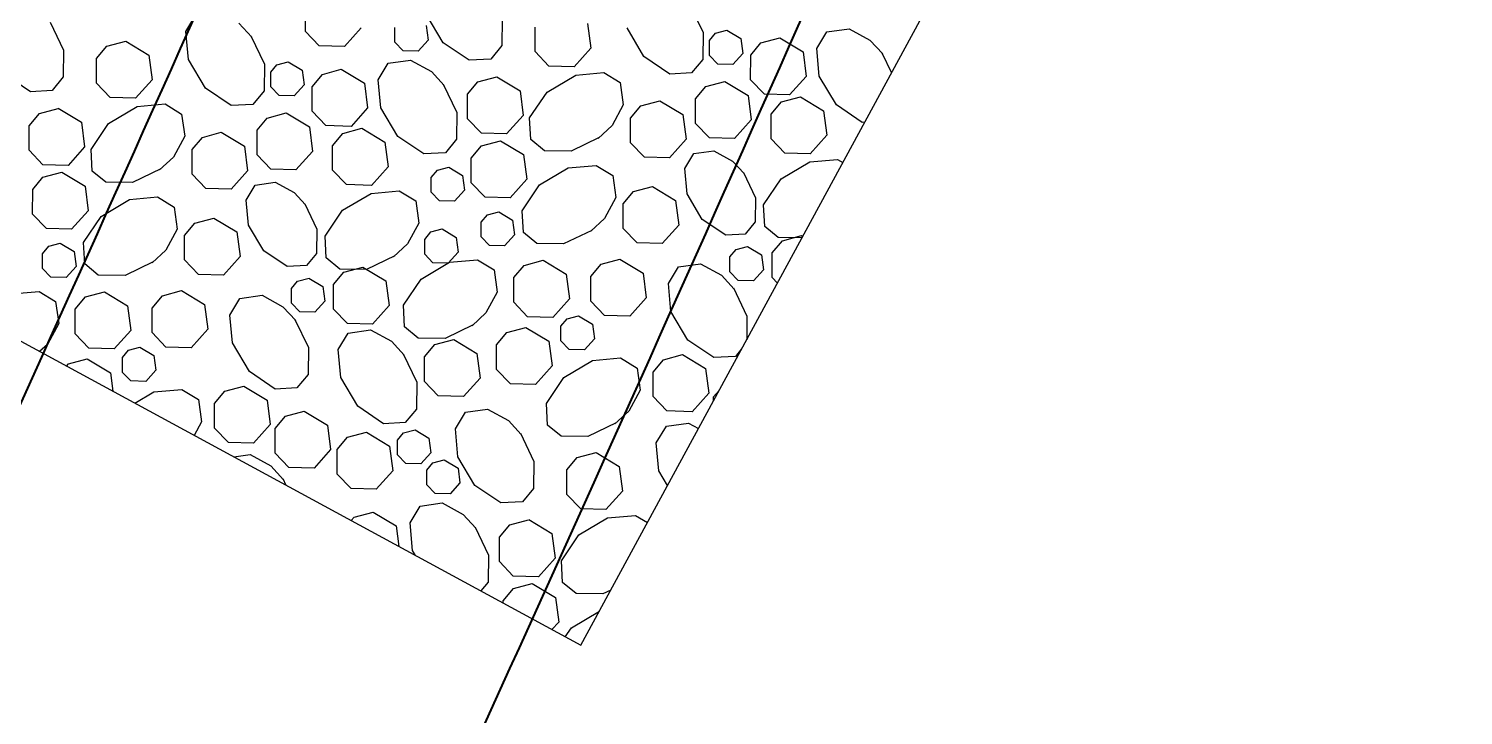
# Model space of a CAD drawing. Header units: inches. Extents: x -5337 to 1057, y 15227 to 19227.
# Drawn here: x -3129.55 to -3114.04, y 16408.1 to 16415.53 of the extents above; entities that cross this region are included whole.
import ezdxf

# ---------------------------------------------------------------- set-up
doc = ezdxf.new("R2010")
doc.units = ezdxf.units.IN
doc.header["$LTSCALE"] = 150
doc.header["$MEASUREMENT"] = 0
for name, color, linetype in [('COMT-MIN', 84, 'Continuous'), ('CONT-MJR', 84, 'Continuous'), ('Level 9', 7, 'Continuous'), ('PAVING', 7, 'Continuous')]:
    doc.layers.add(name, color=color, linetype=linetype)

msp = doc.modelspace()

# ---------------------------------------------------------------- linework, layer by layer
at = {"layer": 'COMT-MIN', "color": 5, "linetype": 'Continuous', "lineweight": 40}
for radius, start in [(408.369, 285.3192), (411.369, 283.32215), (414.369, 285.23846), (417.369, 283.33364)]:
    msp.add_arc((-3338.672, 16791.426), radius, start, 301.36511, dxfattribs=at)
at = {"layer": 'CONT-MJR', "color": 5, "linetype": 'Continuous', "lineweight": 70}
for radius, start, end in [(405.369, 283.36026, 301.36511), (420.369, 285.25353, 301.36511), (423.369, 297.19113, 301.23028)]:
    msp.add_arc((-3338.672, 16791.426), radius, start, end, dxfattribs=at)
at = {"layer": 'Level 9', "color": 250, "linetype": 'Continuous', "lineweight": 40, "extrusion": (0, 0, -1)}
for radius, start in [(1041.918, 203.49946), (1047.918, 203.499458)]:
    msp.add_arc((4078.881, 16841.042), radius, start, 205.217785, dxfattribs=at)
at = {"layer": 'PAVING', "color": 1}
for p, q in [((-3123.578, 16408.861), (-3114.038, 16426.439)), ((-3126.556, 16415.498), (-3126.556, 16415.764)), ((-3122.403, 16415.79), (-3122.257, 16415.485)), ((-3129.317, 16415.599), (-3129.17, 16415.295)), ((-3127.848, 16415.497), (-3127.739, 16415.676)), ((-3127.274, 16415.587), (-3127.136, 16415.437)), ((-3125.955, 16415.535), (-3126.134, 16415.335)), ((-3125.589, 16415.381), (-3125.589, 16415.541)), ((-3125.068, 16415.375), (-3125.251, 16415.685)), ((-3125.249, 16415.563), (-3125.228, 16415.404)), ((-3124.428, 16415.635), (-3124.433, 16415.345)), ((-3124.073, 16415.279), (-3124.073, 16415.544)), ((-3123.507, 16415.583), (-3123.472, 16415.316)), ((-3122.896, 16415.226), (-3123.079, 16415.535)), ((-3128.703, 16415.337), (-3128.499, 16415.392)), ((-3128.499, 16415.392), (-3128.248, 16415.242)), ((-3127.821, 16415.195), (-3127.848, 16415.497)), ((-3127.145, 16415.449), (-3126.998, 16415.145)), ((-3126.407, 16415.343), (-3126.556, 16415.498)), ((-3125.499, 16415.288), (-3125.589, 16415.381)), ((-3125.228, 16415.404), (-3125.336, 16415.284)), ((-3124.787, 16415.187), (-3125.068, 16415.375)), ((-3122.257, 16415.485), (-3122.261, 16415.195)), ((-3122.189, 16415.398), (-3122.122, 16415.478)), ((-3122.189, 16415.238), (-3122.189, 16415.398)), ((-3122.122, 16415.478), (-3121.999, 16415.511)), ((-3121.999, 16415.511), (-3121.849, 16415.42)), ((-3121.849, 16415.42), (-3121.828, 16415.26)), ((-3121.631, 16415.373), (-3121.426, 16415.428)), ((-3121.426, 16415.429), (-3121.176, 16415.278)), ((-3121.027, 16415.314), (-3120.918, 16415.494)), ((-3120.918, 16415.494), (-3120.678, 16415.527)), ((-3120.678, 16415.527), (-3120.453, 16415.404)), ((-3120.453, 16415.404), (-3120.315, 16415.255)), ((-3129.17, 16415.295), (-3129.174, 16415.005)), ((-3128.815, 16415.204), (-3128.703, 16415.337)), ((-3128.248, 16415.242), (-3128.214, 16414.975)), ((-3126.134, 16415.335), (-3126.407, 16415.343)), ((-3125.336, 16415.284), (-3125.499, 16415.288)), ((-3124.433, 16415.345), (-3124.553, 16415.199)), ((-3123.924, 16415.123), (-3124.073, 16415.279)), ((-3123.472, 16415.316), (-3123.652, 16415.116)), ((-3122.615, 16415.037), (-3122.896, 16415.226)), ((-3122.099, 16415.145), (-3122.189, 16415.238)), ((-3121.828, 16415.26), (-3121.936, 16415.14)), ((-3121.743, 16414.975), (-3121.742, 16415.24)), ((-3121.742, 16415.24), (-3121.631, 16415.373)), ((-3121.176, 16415.278), (-3121.142, 16415.011)), ((-3121, 16415.012), (-3121.027, 16415.314)), ((-3120.324, 16415.267), (-3120.219, 16415.05)), ((-3128.815, 16414.939), (-3128.815, 16415.204)), ((-3127.637, 16414.885), (-3127.821, 16415.195)), ((-3126.998, 16415.145), (-3127.002, 16414.855)), ((-3126.93, 16415.057), (-3126.864, 16415.137)), ((-3126.864, 16415.137), (-3126.741, 16415.17)), ((-3126.741, 16415.17), (-3126.591, 16415.08)), ((-3126.591, 16415.08), (-3126.57, 16414.92)), ((-3126.372, 16415.033), (-3126.168, 16415.088)), ((-3126.168, 16415.088), (-3125.917, 16414.938)), ((-3125.769, 16414.974), (-3125.66, 16415.153)), ((-3125.66, 16415.153), (-3125.42, 16415.186)), ((-3125.42, 16415.186), (-3125.194, 16415.064)), ((-3124.553, 16415.199), (-3124.787, 16415.187)), ((-3123.652, 16415.116), (-3123.924, 16415.123)), ((-3122.261, 16415.195), (-3122.381, 16415.049)), ((-3121.936, 16415.14), (-3122.099, 16415.145)), ((-3129.529, 16414.846), (-3129.809, 16415.035)), ((-3129.174, 16415.005), (-3129.294, 16414.858)), ((-3128.665, 16414.783), (-3128.815, 16414.939)), ((-3128.214, 16414.975), (-3128.393, 16414.775)), ((-3126.931, 16414.898), (-3126.93, 16415.057)), ((-3126.57, 16414.92), (-3126.678, 16414.8)), ((-3126.484, 16414.9), (-3126.372, 16415.033)), ((-3125.917, 16414.938), (-3125.883, 16414.671)), ((-3125.742, 16414.672), (-3125.769, 16414.974)), ((-3125.194, 16415.064), (-3125.057, 16414.914)), ((-3125.066, 16414.927), (-3124.919, 16414.622)), ((-3124.802, 16414.818), (-3124.691, 16414.951)), ((-3124.691, 16414.951), (-3124.486, 16415.006)), ((-3124.486, 16415.006), (-3124.236, 16414.856)), ((-3123.943, 16414.842), (-3123.633, 16415.026)), ((-3123.633, 16415.026), (-3123.331, 16415.053)), ((-3123.331, 16415.053), (-3123.152, 16414.944)), ((-3123.152, 16414.944), (-3123.119, 16414.705)), ((-3122.381, 16415.049), (-3122.615, 16415.037)), ((-3122.226, 16414.902), (-3122.022, 16414.957)), ((-3122.022, 16414.957), (-3121.771, 16414.806)), ((-3121.593, 16414.819), (-3121.743, 16414.975)), ((-3121.142, 16415.011), (-3121.321, 16414.812)), ((-3120.816, 16414.703), (-3121, 16415.012)), ((-3129.294, 16414.858), (-3129.529, 16414.846)), ((-3128.393, 16414.775), (-3128.665, 16414.783)), ((-3127.357, 16414.696), (-3127.637, 16414.885)), ((-3127.002, 16414.855), (-3127.123, 16414.709)), ((-3126.841, 16414.805), (-3126.931, 16414.898)), ((-3126.678, 16414.8), (-3126.841, 16414.805)), ((-3126.484, 16414.634), (-3126.484, 16414.9)), ((-3124.802, 16414.552), (-3124.802, 16414.818)), ((-3124.236, 16414.856), (-3124.201, 16414.589)), ((-3124.132, 16414.562), (-3123.943, 16414.842)), ((-3122.338, 16414.768), (-3122.226, 16414.902)), ((-3122.338, 16414.503), (-3122.338, 16414.768)), ((-3121.771, 16414.806), (-3121.737, 16414.54)), ((-3121.321, 16414.812), (-3121.593, 16414.819)), ((-3121.409, 16414.735), (-3121.205, 16414.791)), ((-3121.205, 16414.791), (-3120.954, 16414.64)), ((-3129.544, 16414.477), (-3129.432, 16414.61)), ((-3129.432, 16414.61), (-3129.228, 16414.665)), ((-3129.228, 16414.666), (-3128.977, 16414.515)), ((-3128.685, 16414.502), (-3128.375, 16414.686)), ((-3128.375, 16414.686), (-3128.073, 16414.713)), ((-3128.073, 16414.713), (-3127.894, 16414.604)), ((-3127.894, 16414.604), (-3127.86, 16414.364)), ((-3127.123, 16414.709), (-3127.357, 16414.696)), ((-3126.968, 16414.561), (-3126.763, 16414.616)), ((-3126.763, 16414.616), (-3126.513, 16414.466)), ((-3126.335, 16414.479), (-3126.484, 16414.634)), ((-3125.883, 16414.671), (-3126.062, 16414.471)), ((-3125.558, 16414.362), (-3125.742, 16414.672)), ((-3124.919, 16414.622), (-3124.923, 16414.332)), ((-3123.119, 16414.705), (-3123.241, 16414.479)), ((-3123.04, 16414.559), (-3122.929, 16414.693)), ((-3122.929, 16414.693), (-3122.724, 16414.748)), ((-3122.724, 16414.748), (-3122.474, 16414.598)), ((-3121.521, 16414.603), (-3121.409, 16414.735)), ((-3121.521, 16414.337), (-3121.521, 16414.603)), ((-3120.954, 16414.64), (-3120.92, 16414.374)), ((-3120.536, 16414.514), (-3120.816, 16414.703)), ((-3129.544, 16414.212), (-3129.544, 16414.477)), ((-3128.977, 16414.515), (-3128.943, 16414.249)), ((-3128.873, 16414.222), (-3128.685, 16414.502)), ((-3127.079, 16414.428), (-3126.968, 16414.561)), ((-3126.513, 16414.466), (-3126.478, 16414.199)), ((-3126.062, 16414.471), (-3126.335, 16414.479)), ((-3126.151, 16414.395), (-3125.946, 16414.45)), ((-3125.946, 16414.45), (-3125.696, 16414.3)), ((-3124.653, 16414.397), (-3124.802, 16414.552)), ((-3124.201, 16414.589), (-3124.381, 16414.389)), ((-3124.119, 16414.328), (-3124.132, 16414.562)), ((-3123.241, 16414.479), (-3123.391, 16414.341)), ((-3123.04, 16414.294), (-3123.04, 16414.559)), ((-3122.474, 16414.598), (-3122.439, 16414.331)), ((-3122.188, 16414.347), (-3122.338, 16414.503)), ((-3121.737, 16414.54), (-3121.916, 16414.34)), ((-3120.51, 16414.515), (-3120.536, 16414.514)), ((-3127.86, 16414.364), (-3127.983, 16414.139)), ((-3127.782, 16414.219), (-3127.67, 16414.352)), ((-3127.67, 16414.352), (-3127.466, 16414.407)), ((-3127.466, 16414.407), (-3127.215, 16414.257)), ((-3127.079, 16414.163), (-3127.079, 16414.428)), ((-3126.262, 16414.262), (-3126.151, 16414.395)), ((-3125.696, 16414.3), (-3125.661, 16414.033)), ((-3125.277, 16414.173), (-3125.558, 16414.362)), ((-3124.923, 16414.332), (-3125.043, 16414.186)), ((-3124.381, 16414.389), (-3124.653, 16414.397)), ((-3124.651, 16414.26), (-3124.447, 16414.316)), ((-3124.447, 16414.316), (-3124.197, 16414.165)), ((-3123.973, 16414.208), (-3124.119, 16414.328)), ((-3123.379, 16414.35), (-3123.683, 16414.203)), ((-3122.891, 16414.138), (-3123.04, 16414.294)), ((-3122.439, 16414.331), (-3122.619, 16414.131)), ((-3121.916, 16414.34), (-3122.188, 16414.347)), ((-3121.372, 16414.181), (-3121.521, 16414.337)), ((-3120.92, 16414.374), (-3121.099, 16414.174)), ((-3129.395, 16414.056), (-3129.544, 16414.212)), ((-3128.943, 16414.249), (-3129.122, 16414.049)), ((-3128.861, 16413.987), (-3128.873, 16414.222)), ((-3127.983, 16414.139), (-3128.132, 16414.001)), ((-3127.782, 16413.954), (-3127.782, 16414.219)), ((-3127.215, 16414.257), (-3127.181, 16413.991)), ((-3126.93, 16414.007), (-3127.079, 16414.163)), ((-3126.478, 16414.199), (-3126.658, 16414)), ((-3126.263, 16413.997), (-3126.262, 16414.262)), ((-3125.043, 16414.186), (-3125.277, 16414.173)), ((-3124.763, 16414.127), (-3124.651, 16414.26)), ((-3124.197, 16414.165), (-3124.162, 16413.899)), ((-3123.683, 16414.203), (-3123.973, 16414.208)), ((-3122.619, 16414.131), (-3122.891, 16414.138)), ((-3122.454, 16414.015), (-3122.356, 16414.176)), ((-3122.356, 16414.176), (-3122.14, 16414.206)), ((-3122.14, 16414.206), (-3121.937, 16414.096)), ((-3121.099, 16414.174), (-3121.372, 16414.181)), ((-3129.122, 16414.049), (-3129.395, 16414.056)), ((-3128.715, 16413.867), (-3128.861, 16413.987)), ((-3128.12, 16414.01), (-3128.425, 16413.863)), ((-3127.181, 16413.991), (-3127.36, 16413.791)), ((-3126.658, 16414), (-3126.93, 16414.007)), ((-3126.113, 16413.841), (-3126.263, 16413.997)), ((-3125.661, 16414.033), (-3125.841, 16413.833)), ((-3125.196, 16413.918), (-3125.129, 16413.997)), ((-3125.129, 16413.997), (-3125.006, 16414.03)), ((-3125.006, 16414.031), (-3124.856, 16413.94)), ((-3124.763, 16413.862), (-3124.763, 16414.127)), ((-3124.024, 16413.838), (-3123.714, 16414.021)), ((-3123.714, 16414.021), (-3123.412, 16414.049)), ((-3123.412, 16414.049), (-3123.233, 16413.94)), ((-3122.43, 16413.743), (-3122.454, 16414.015)), ((-3121.937, 16414.096), (-3121.813, 16413.961)), ((-3121.413, 16413.903), (-3121.104, 16414.087)), ((-3121.104, 16414.087), (-3120.802, 16414.114)), ((-3120.802, 16414.114), (-3120.746, 16414.08)), ((-3129.504, 16413.787), (-3129.393, 16413.92)), ((-3129.393, 16413.92), (-3129.189, 16413.975)), ((-3129.189, 16413.975), (-3128.938, 16413.825)), ((-3128.938, 16413.825), (-3128.903, 16413.558)), ((-3128.425, 16413.863), (-3128.715, 16413.867)), ((-3127.633, 16413.798), (-3127.782, 16413.954)), ((-3127.196, 16413.674), (-3127.098, 16413.836)), ((-3127.098, 16413.836), (-3126.882, 16413.866)), ((-3126.882, 16413.866), (-3126.679, 16413.755)), ((-3125.841, 16413.833), (-3126.113, 16413.841)), ((-3125.196, 16413.758), (-3125.196, 16413.918)), ((-3124.856, 16413.94), (-3124.835, 16413.78)), ((-3124.614, 16413.706), (-3124.763, 16413.862)), ((-3124.162, 16413.899), (-3124.341, 16413.699)), ((-3124.213, 16413.557), (-3124.024, 16413.838)), ((-3123.233, 16413.94), (-3123.199, 16413.7)), ((-3121.821, 16413.972), (-3121.689, 16413.698)), ((-3121.602, 16413.622), (-3121.413, 16413.903)), ((-3129.505, 16413.522), (-3129.504, 16413.787)), ((-3128.765, 16413.498), (-3128.456, 16413.681)), ((-3128.456, 16413.681), (-3128.154, 16413.708)), ((-3128.154, 16413.708), (-3127.974, 16413.599)), ((-3127.36, 16413.791), (-3127.633, 16413.798)), ((-3127.171, 16413.402), (-3127.196, 16413.674)), ((-3126.679, 16413.755), (-3126.555, 16413.621)), ((-3126.155, 16413.563), (-3125.845, 16413.746)), ((-3125.845, 16413.746), (-3125.543, 16413.773)), ((-3125.543, 16413.773), (-3125.364, 16413.665)), ((-3125.106, 16413.665), (-3125.196, 16413.758)), ((-3124.835, 16413.78), (-3124.943, 16413.661)), ((-3124.341, 16413.699), (-3124.614, 16413.706)), ((-3123.199, 16413.7), (-3123.322, 16413.474)), ((-3123.121, 16413.633), (-3123.009, 16413.765)), ((-3123.009, 16413.765), (-3122.805, 16413.821)), ((-3122.804, 16413.821), (-3122.554, 16413.67)), ((-3122.554, 16413.67), (-3122.52, 16413.404)), ((-3122.265, 16413.464), (-3122.43, 16413.743)), ((-3121.689, 16413.698), (-3121.693, 16413.437)), ((-3132.367, 16413.631), (-3123.578, 16408.861)), ((-3129.355, 16413.366), (-3129.505, 16413.522)), ((-3128.903, 16413.558), (-3129.083, 16413.358)), ((-3127.974, 16413.599), (-3127.941, 16413.359)), ((-3126.563, 16413.632), (-3126.431, 16413.358)), ((-3126.344, 16413.282), (-3126.155, 16413.563)), ((-3125.364, 16413.665), (-3125.331, 16413.425)), ((-3124.943, 16413.661), (-3125.106, 16413.665)), ((-3124.655, 16413.435), (-3124.588, 16413.515)), ((-3124.588, 16413.515), (-3124.466, 16413.548)), ((-3124.466, 16413.548), (-3124.316, 16413.458)), ((-3124.2, 16413.323), (-3124.213, 16413.557)), ((-3123.121, 16413.367), (-3123.121, 16413.633)), ((-3121.59, 16413.388), (-3121.602, 16413.622)), ((-3129.083, 16413.358), (-3129.355, 16413.366)), ((-3128.954, 16413.217), (-3128.765, 16413.498)), ((-3127.941, 16413.359), (-3128.064, 16413.134)), ((-3127.862, 16413.292), (-3127.75, 16413.425)), ((-3127.75, 16413.425), (-3127.546, 16413.48)), ((-3127.546, 16413.48), (-3127.296, 16413.33)), ((-3127.006, 16413.124), (-3127.171, 16413.402)), ((-3125.331, 16413.425), (-3125.453, 16413.199)), ((-3125.199, 16413.329), (-3125.077, 16413.362)), ((-3125.077, 16413.362), (-3124.926, 16413.271)), ((-3124.655, 16413.275), (-3124.655, 16413.435)), ((-3124.316, 16413.458), (-3124.295, 16413.298)), ((-3123.322, 16413.474), (-3123.471, 16413.336)), ((-3122.971, 16413.211), (-3123.121, 16413.367)), ((-3122.52, 16413.404), (-3122.699, 16413.204)), ((-3122.012, 16413.294), (-3122.265, 16413.464)), ((-3121.693, 16413.437), (-3121.801, 16413.306)), ((-3121.444, 16413.268), (-3121.59, 16413.388)), ((-3129.33, 16413.174), (-3129.207, 16413.207)), ((-3129.207, 16413.207), (-3129.057, 16413.117)), ((-3128.942, 16412.983), (-3128.954, 16413.217)), ((-3127.862, 16413.026), (-3127.862, 16413.292)), ((-3127.296, 16413.33), (-3127.261, 16413.063)), ((-3126.431, 16413.358), (-3126.435, 16413.097)), ((-3126.331, 16413.048), (-3126.344, 16413.282)), ((-3125.266, 16413.249), (-3125.199, 16413.329)), ((-3125.266, 16413.089), (-3125.266, 16413.249)), ((-3124.926, 16413.271), (-3124.906, 16413.112)), ((-3124.566, 16413.182), (-3124.655, 16413.275)), ((-3124.295, 16413.298), (-3124.403, 16413.178)), ((-3124.054, 16413.203), (-3124.2, 16413.323)), ((-3123.459, 16413.346), (-3123.764, 16413.199)), ((-3122.699, 16413.204), (-3122.971, 16413.211)), ((-3121.801, 16413.306), (-3122.012, 16413.294)), ((-3121.51, 16413.102), (-3121.398, 16413.235)), ((-3121.188, 16413.264), (-3121.444, 16413.268)), ((-3121.398, 16413.235), (-3121.194, 16413.29)), ((-3121.194, 16413.29), (-3121.179, 16413.281)), ((-3129.397, 16413.094), (-3129.33, 16413.174)), ((-3129.397, 16412.935), (-3129.397, 16413.094)), ((-3129.057, 16413.117), (-3129.036, 16412.957)), ((-3128.064, 16413.134), (-3128.213, 16412.996)), ((-3127.261, 16413.063), (-3127.441, 16412.863)), ((-3126.753, 16412.954), (-3127.006, 16413.124)), ((-3126.435, 16413.097), (-3126.543, 16412.965)), ((-3125.59, 16413.07), (-3125.895, 16412.923)), ((-3125.453, 16413.199), (-3125.602, 16413.061)), ((-3125.177, 16412.996), (-3125.266, 16413.089)), ((-3124.906, 16413.112), (-3125.014, 16412.991)), ((-3124.403, 16413.178), (-3124.566, 16413.182)), ((-3123.764, 16413.199), (-3124.054, 16413.203)), ((-3121.966, 16413.059), (-3121.899, 16413.138)), ((-3121.966, 16412.899), (-3121.966, 16413.059)), ((-3121.899, 16413.138), (-3121.776, 16413.172)), ((-3121.776, 16413.172), (-3121.626, 16413.081)), ((-3121.626, 16413.081), (-3121.605, 16412.921)), ((-3121.51, 16412.836), (-3121.51, 16413.102)), ((-3129.307, 16412.842), (-3129.397, 16412.935)), ((-3129.036, 16412.957), (-3129.144, 16412.837)), ((-3128.795, 16412.862), (-3128.942, 16412.983)), ((-3128.201, 16413.005), (-3128.506, 16412.858)), ((-3127.713, 16412.871), (-3127.862, 16413.026)), ((-3126.543, 16412.965), (-3126.753, 16412.954)), ((-3126.185, 16412.928), (-3126.331, 16413.048)), ((-3126.251, 16412.762), (-3126.14, 16412.895)), ((-3125.895, 16412.923), (-3126.185, 16412.928)), ((-3126.14, 16412.895), (-3125.935, 16412.95)), ((-3125.935, 16412.95), (-3125.685, 16412.799)), ((-3125.306, 16412.817), (-3124.997, 16413.001)), ((-3125.014, 16412.991), (-3125.177, 16412.996)), ((-3124.997, 16413.001), (-3124.694, 16413.028)), ((-3124.694, 16413.028), (-3124.515, 16412.919)), ((-3124.515, 16412.919), (-3124.482, 16412.679)), ((-3124.303, 16412.835), (-3124.192, 16412.967)), ((-3124.192, 16412.967), (-3123.987, 16413.023)), ((-3123.987, 16413.023), (-3123.737, 16412.872)), ((-3123.472, 16412.847), (-3123.36, 16412.98)), ((-3123.36, 16412.98), (-3123.156, 16413.035)), ((-3123.156, 16413.035), (-3122.905, 16412.885)), ((-3122.631, 16412.771), (-3122.523, 16412.951)), ((-3122.523, 16412.951), (-3122.283, 16412.984)), ((-3122.283, 16412.984), (-3122.057, 16412.861)), ((-3121.876, 16412.806), (-3121.966, 16412.899)), ((-3121.605, 16412.921), (-3121.713, 16412.802)), ((-3129.144, 16412.837), (-3129.307, 16412.842)), ((-3128.506, 16412.858), (-3128.795, 16412.862)), ((-3127.441, 16412.863), (-3127.713, 16412.871)), ((-3126.707, 16412.718), (-3126.64, 16412.798)), ((-3126.64, 16412.798), (-3126.517, 16412.831)), ((-3126.518, 16412.831), (-3126.367, 16412.741)), ((-3126.367, 16412.741), (-3126.347, 16412.581)), ((-3126.252, 16412.496), (-3126.251, 16412.762)), ((-3125.685, 16412.799), (-3125.65, 16412.533)), ((-3125.495, 16412.537), (-3125.306, 16412.817)), ((-3124.303, 16412.569), (-3124.303, 16412.835)), ((-3123.737, 16412.872), (-3123.702, 16412.606)), ((-3123.472, 16412.581), (-3123.472, 16412.847)), ((-3122.905, 16412.885), (-3122.871, 16412.618)), ((-3122.605, 16412.469), (-3122.631, 16412.771)), ((-3122.057, 16412.861), (-3121.92, 16412.712)), ((-3121.713, 16412.802), (-3121.876, 16412.806)), ((-3121.453, 16412.777), (-3121.51, 16412.836)), ((-3129.738, 16412.66), (-3129.436, 16412.687)), ((-3129.436, 16412.687), (-3129.257, 16412.579)), ((-3129.045, 16412.494), (-3128.933, 16412.627)), ((-3128.933, 16412.627), (-3128.729, 16412.682)), ((-3128.729, 16412.682), (-3128.478, 16412.532)), ((-3128.213, 16412.506), (-3128.101, 16412.64)), ((-3128.101, 16412.64), (-3127.897, 16412.695)), ((-3127.897, 16412.695), (-3127.647, 16412.544)), ((-3127.373, 16412.431), (-3127.264, 16412.61)), ((-3127.264, 16412.61), (-3127.024, 16412.644)), ((-3127.024, 16412.644), (-3126.799, 16412.521)), ((-3126.707, 16412.559), (-3126.707, 16412.718)), ((-3124.482, 16412.679), (-3124.605, 16412.454)), ((-3123.702, 16412.606), (-3123.882, 16412.406)), ((-3122.871, 16412.618), (-3123.05, 16412.418)), ((-3121.928, 16412.724), (-3121.782, 16412.42)), ((-3129.257, 16412.579), (-3129.223, 16412.339)), ((-3129.045, 16412.228), (-3129.045, 16412.494)), ((-3128.478, 16412.532), (-3128.444, 16412.265)), ((-3128.213, 16412.241), (-3128.213, 16412.506)), ((-3127.647, 16412.544), (-3127.612, 16412.278)), ((-3127.346, 16412.129), (-3127.373, 16412.431)), ((-3126.799, 16412.521), (-3126.661, 16412.372)), ((-3126.618, 16412.466), (-3126.707, 16412.559)), ((-3126.454, 16412.461), (-3126.618, 16412.466)), ((-3126.347, 16412.581), (-3126.454, 16412.461)), ((-3126.102, 16412.34), (-3126.252, 16412.496)), ((-3125.65, 16412.533), (-3125.83, 16412.333)), ((-3125.483, 16412.303), (-3125.495, 16412.537)), ((-3124.605, 16412.454), (-3124.754, 16412.316)), ((-3124.154, 16412.413), (-3124.303, 16412.569)), ((-3123.323, 16412.426), (-3123.472, 16412.581)), ((-3122.421, 16412.16), (-3122.605, 16412.469)), ((-3129.223, 16412.339), (-3129.346, 16412.113)), ((-3127.612, 16412.278), (-3127.792, 16412.078)), ((-3126.67, 16412.384), (-3126.523, 16412.079)), ((-3125.83, 16412.333), (-3126.102, 16412.34)), ((-3125.336, 16412.182), (-3125.483, 16412.303)), ((-3124.742, 16412.325), (-3125.046, 16412.178)), ((-3124.377, 16412.242), (-3124.173, 16412.297)), ((-3124.173, 16412.297), (-3123.923, 16412.147)), ((-3123.882, 16412.406), (-3124.154, 16412.413)), ((-3123.793, 16412.311), (-3123.726, 16412.391)), ((-3123.793, 16412.152), (-3123.793, 16412.311)), ((-3123.726, 16412.391), (-3123.603, 16412.424)), ((-3123.603, 16412.424), (-3123.453, 16412.334)), ((-3123.453, 16412.334), (-3123.432, 16412.174)), ((-3123.05, 16412.418), (-3123.323, 16412.426)), ((-3121.782, 16412.42), (-3121.785, 16412.164)), ((-3128.896, 16412.073), (-3129.045, 16412.228)), ((-3128.444, 16412.265), (-3128.623, 16412.065)), ((-3128.064, 16412.085), (-3128.213, 16412.241)), ((-3127.162, 16411.819), (-3127.346, 16412.129)), ((-3126.201, 16412.057), (-3126.093, 16412.236)), ((-3126.093, 16412.236), (-3125.853, 16412.27)), ((-3125.853, 16412.27), (-3125.627, 16412.147)), ((-3125.627, 16412.147), (-3125.489, 16411.997)), ((-3125.046, 16412.178), (-3125.336, 16412.182)), ((-3125.157, 16412.111), (-3124.952, 16412.166)), ((-3124.952, 16412.166), (-3124.702, 16412.016)), ((-3124.489, 16412.109), (-3124.377, 16412.242)), ((-3123.923, 16412.147), (-3123.888, 16411.88)), ((-3123.703, 16412.059), (-3123.793, 16412.152)), ((-3123.432, 16412.174), (-3123.54, 16412.054)), ((-3122.14, 16411.971), (-3122.421, 16412.16)), ((-3129.346, 16412.113), (-3129.429, 16412.037)), ((-3128.623, 16412.065), (-3128.896, 16412.073)), ((-3128.534, 16411.971), (-3128.467, 16412.051)), ((-3128.534, 16411.811), (-3128.534, 16411.971)), ((-3128.467, 16412.051), (-3128.345, 16412.084)), ((-3128.345, 16412.084), (-3128.194, 16411.994)), ((-3128.194, 16411.994), (-3128.173, 16411.834)), ((-3127.792, 16412.078), (-3128.064, 16412.085)), ((-3126.523, 16412.079), (-3126.527, 16411.789)), ((-3126.174, 16411.755), (-3126.201, 16412.057)), ((-3125.498, 16412.01), (-3125.351, 16411.705)), ((-3125.268, 16411.978), (-3125.157, 16412.111)), ((-3125.268, 16411.713), (-3125.268, 16411.978)), ((-3124.702, 16412.016), (-3124.667, 16411.749)), ((-3124.489, 16411.843), (-3124.489, 16412.109)), ((-3123.54, 16412.054), (-3123.703, 16412.059)), ((-3123.453, 16411.939), (-3123.15, 16411.967)), ((-3123.15, 16411.967), (-3122.971, 16411.858)), ((-3122.684, 16411.948), (-3122.48, 16412.003)), ((-3122.48, 16412.003), (-3122.23, 16411.853)), ((-3121.906, 16411.983), (-3122.14, 16411.971)), ((-3121.84, 16412.064), (-3121.906, 16411.983)), ((-3129.138, 16411.879), (-3129.119, 16411.902)), ((-3129.119, 16411.902), (-3128.915, 16411.957)), ((-3128.914, 16411.957), (-3128.664, 16411.807)), ((-3128.444, 16411.718), (-3128.534, 16411.811)), ((-3128.173, 16411.834), (-3128.281, 16411.714)), ((-3126.882, 16411.631), (-3127.162, 16411.819)), ((-3124.34, 16411.688), (-3124.489, 16411.843)), ((-3123.888, 16411.88), (-3124.068, 16411.681)), ((-3123.762, 16411.756), (-3123.453, 16411.939)), ((-3122.971, 16411.858), (-3122.938, 16411.618)), ((-3122.796, 16411.815), (-3122.684, 16411.948)), ((-3122.796, 16411.549), (-3122.796, 16411.815)), ((-3122.23, 16411.853), (-3122.195, 16411.586)), ((-3128.664, 16411.807), (-3128.638, 16411.607)), ((-3128.281, 16411.714), (-3128.444, 16411.718)), ((-3127.426, 16411.608), (-3127.222, 16411.663)), ((-3127.222, 16411.663), (-3126.971, 16411.512)), ((-3126.527, 16411.789), (-3126.648, 16411.643)), ((-3125.991, 16411.445), (-3126.174, 16411.755)), ((-3125.351, 16411.705), (-3125.356, 16411.415)), ((-3125.119, 16411.557), (-3125.268, 16411.713)), ((-3124.667, 16411.749), (-3124.847, 16411.549)), ((-3124.068, 16411.681), (-3124.34, 16411.688)), ((-3123.951, 16411.475), (-3123.762, 16411.756)), ((-3128.399, 16411.477), (-3128.194, 16411.599)), ((-3128.194, 16411.599), (-3127.892, 16411.626)), ((-3127.892, 16411.626), (-3127.713, 16411.517)), ((-3127.713, 16411.517), (-3127.679, 16411.277)), ((-3127.538, 16411.474), (-3127.426, 16411.608)), ((-3126.971, 16411.512), (-3126.937, 16411.246)), ((-3126.648, 16411.643), (-3126.882, 16411.631)), ((-3124.847, 16411.549), (-3125.119, 16411.557)), ((-3122.938, 16411.618), (-3123.061, 16411.392)), ((-3122.647, 16411.394), (-3122.796, 16411.549)), ((-3122.195, 16411.586), (-3122.375, 16411.386)), ((-3122.143, 16411.545), (-3122.083, 16411.616)), ((-3122.143, 16411.506), (-3122.143, 16411.545)), ((-3127.538, 16411.209), (-3127.538, 16411.474)), ((-3126.773, 16411.337), (-3126.568, 16411.393)), ((-3126.568, 16411.393), (-3126.318, 16411.242)), ((-3125.71, 16411.256), (-3125.991, 16411.445)), ((-3125.356, 16411.415), (-3125.476, 16411.269)), ((-3124.935, 16411.2), (-3124.826, 16411.379)), ((-3124.826, 16411.379), (-3124.586, 16411.412)), ((-3124.586, 16411.412), (-3124.36, 16411.289)), ((-3123.939, 16411.241), (-3123.951, 16411.475)), ((-3123.061, 16411.392), (-3123.21, 16411.255)), ((-3122.375, 16411.386), (-3122.647, 16411.394)), ((-3127.679, 16411.277), (-3127.759, 16411.13)), ((-3127.388, 16411.053), (-3127.538, 16411.209)), ((-3126.937, 16411.246), (-3127.116, 16411.046)), ((-3126.884, 16411.204), (-3126.773, 16411.337)), ((-3126.884, 16410.939), (-3126.884, 16411.204)), ((-3126.318, 16411.242), (-3126.283, 16410.976)), ((-3125.476, 16411.269), (-3125.71, 16411.256)), ((-3125.494, 16411.158), (-3125.371, 16411.191)), ((-3125.371, 16411.191), (-3125.221, 16411.101)), ((-3124.908, 16410.897), (-3124.935, 16411.2)), ((-3124.36, 16411.289), (-3124.223, 16411.14)), ((-3123.792, 16411.121), (-3123.939, 16411.241)), ((-3123.198, 16411.264), (-3123.502, 16411.117)), ((-3122.763, 16411.05), (-3122.654, 16411.229)), ((-3122.654, 16411.229), (-3122.414, 16411.262)), ((-3122.414, 16411.262), (-3122.307, 16411.204)), ((-3127.116, 16411.046), (-3127.388, 16411.053)), ((-3126.212, 16410.976), (-3126.101, 16411.109)), ((-3126.101, 16411.109), (-3125.896, 16411.164)), ((-3125.896, 16411.165), (-3125.646, 16411.014)), ((-3125.561, 16411.078), (-3125.494, 16411.158)), ((-3125.561, 16410.919), (-3125.561, 16411.078)), ((-3125.221, 16411.101), (-3125.2, 16410.941)), ((-3124.231, 16411.152), (-3124.085, 16410.847)), ((-3123.502, 16411.117), (-3123.792, 16411.121)), ((-3122.736, 16410.748), (-3122.763, 16411.05)), ((-3127.33, 16410.897), (-3127.155, 16410.922)), ((-3127.155, 16410.922), (-3126.93, 16410.799)), ((-3126.735, 16410.783), (-3126.884, 16410.939)), ((-3126.283, 16410.976), (-3126.463, 16410.776)), ((-3126.212, 16410.711), (-3126.212, 16410.976)), ((-3125.646, 16411.014), (-3125.611, 16410.748)), ((-3125.471, 16410.825), (-3125.561, 16410.919)), ((-3125.2, 16410.941), (-3125.308, 16410.821)), ((-3124.724, 16410.588), (-3124.908, 16410.897)), ((-3123.729, 16410.757), (-3123.618, 16410.89)), ((-3123.618, 16410.89), (-3123.413, 16410.945)), ((-3123.413, 16410.945), (-3123.163, 16410.795)), ((-3126.93, 16410.799), (-3126.792, 16410.65)), ((-3126.463, 16410.776), (-3126.735, 16410.783)), ((-3125.611, 16410.748), (-3125.791, 16410.548)), ((-3125.308, 16410.821), (-3125.471, 16410.825)), ((-3125.245, 16410.753), (-3125.178, 16410.833)), ((-3125.245, 16410.594), (-3125.245, 16410.753)), ((-3125.178, 16410.833), (-3125.055, 16410.866)), ((-3125.055, 16410.866), (-3124.905, 16410.776)), ((-3124.905, 16410.776), (-3124.885, 16410.616)), ((-3124.085, 16410.847), (-3124.089, 16410.557)), ((-3123.73, 16410.491), (-3123.729, 16410.757)), ((-3123.163, 16410.795), (-3123.128, 16410.528)), ((-3122.641, 16410.588), (-3122.736, 16410.748)), ((-3126.801, 16410.662), (-3126.768, 16410.592)), ((-3126.063, 16410.555), (-3126.212, 16410.711)), ((-3125.155, 16410.5), (-3125.245, 16410.594)), ((-3124.885, 16410.616), (-3124.992, 16410.496)), ((-3124.443, 16410.399), (-3124.724, 16410.588)), ((-3125.791, 16410.548), (-3126.063, 16410.555)), ((-3124.992, 16410.496), (-3125.155, 16410.5)), ((-3124.089, 16410.557), (-3124.209, 16410.411)), ((-3123.58, 16410.336), (-3123.73, 16410.491)), ((-3123.128, 16410.528), (-3123.308, 16410.328)), ((-3126.029, 16410.245), (-3125.824, 16410.3)), ((-3125.824, 16410.301), (-3125.574, 16410.15)), ((-3125.425, 16410.186), (-3125.316, 16410.365)), ((-3125.316, 16410.365), (-3125.076, 16410.399)), ((-3125.076, 16410.399), (-3124.851, 16410.276)), ((-3124.851, 16410.276), (-3124.713, 16410.127)), ((-3124.209, 16410.411), (-3124.443, 16410.399)), ((-3123.308, 16410.328), (-3123.58, 16410.336)), ((-3123.29, 16410.238), (-3122.988, 16410.265)), ((-3122.988, 16410.265), (-3122.858, 16410.187)), ((-3126.06, 16410.208), (-3126.029, 16410.245)), ((-3125.574, 16410.15), (-3125.545, 16409.929)), ((-3125.398, 16409.884), (-3125.425, 16410.186)), ((-3124.722, 16410.139), (-3124.575, 16409.834)), ((-3124.459, 16410.03), (-3124.347, 16410.163)), ((-3124.347, 16410.163), (-3124.143, 16410.218)), ((-3124.142, 16410.219), (-3123.892, 16410.068)), ((-3123.599, 16410.055), (-3123.29, 16410.238)), ((-3124.459, 16409.765), (-3124.459, 16410.03)), ((-3123.892, 16410.068), (-3123.857, 16409.801)), ((-3123.788, 16409.774), (-3123.599, 16410.055)), ((-3125.367, 16409.832), (-3125.398, 16409.884)), ((-3124.575, 16409.834), (-3124.579, 16409.544)), ((-3123.857, 16409.801), (-3124.037, 16409.602)), ((-3124.309, 16409.609), (-3124.459, 16409.765)), ((-3123.776, 16409.54), (-3123.788, 16409.774)), ((-3124.579, 16409.544), (-3124.659, 16409.448)), ((-3124.037, 16409.602), (-3124.309, 16409.609)), ((-3124.308, 16409.473), (-3124.103, 16409.528)), ((-3124.103, 16409.528), (-3123.853, 16409.378)), ((-3123.629, 16409.42), (-3123.776, 16409.54)), ((-3124.419, 16409.34), (-3124.308, 16409.473)), ((-3124.419, 16409.317), (-3124.419, 16409.34)), ((-3123.853, 16409.378), (-3123.818, 16409.111)), ((-3123.34, 16409.416), (-3123.629, 16409.42)), ((-3123.255, 16409.456), (-3123.34, 16409.416)), ((-3123.68, 16409.05), (-3123.378, 16409.229)), ((-3123.818, 16409.111), (-3123.891, 16409.031)), ((-3123.746, 16408.952), (-3123.68, 16409.05))]:
    msp.add_line(p, q, dxfattribs=at)

doc.saveas('drawing.dxf')
